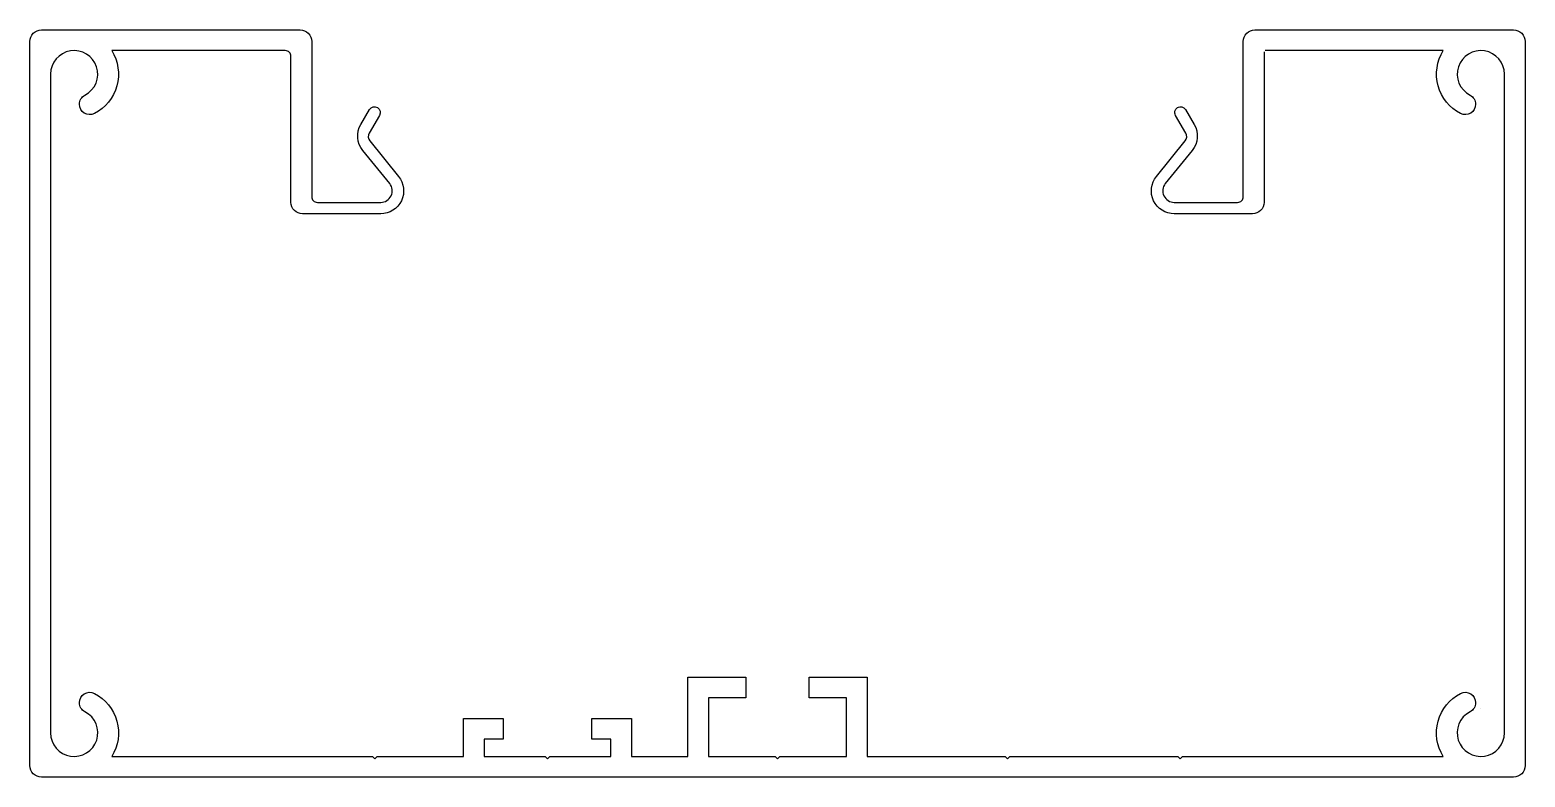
# Model space of a CAD drawing. Extents: x 884 to 1014, y -143 to -78.
import ezdxf

# ---------------------------------------------------------------- set-up
doc = ezdxf.new("R2010")
doc.units = 0
doc.header["$LTSCALE"] = 15
doc.layers.get('0').update_dxf_attribs({"linetype": 'CONTINUOUS'})

msp = doc.modelspace()

# ---------------------------------------------------------------- linework, layer by layer
msp.add_line((1010.57, -136.91), (1010.57, -136.91))
msp.add_lwpolyline([(991.77, -79.76), (991.77, -92.86, -0.414214), (990.77, -93.86), (983.97, -93.86, -0.630953), (982.42, -90.6), (984.92, -87.51, 0.311667), (984.97, -86.83), (984.08, -85.29, -0.414214), (984.26, -84.61), (984.26, -84.61, -0.414214), (984.94, -84.79), (985.7, -86.08, -0.311667), (985.52, -88.35), (983.19, -91.23, 0.630953), (983.97, -92.86), (989.47, -92.86, 0.414214), (989.97, -92.36), (989.97, -78.86, -0.414214), (990.97, -77.86), (1013.47, -77.86, -0.414214), (1014.47, -78.86), (1014.47, -141.86, -0.414214), (1013.47, -142.86), (885.47, -142.86, -0.414214), (884.47, -141.86), (884.47, -78.86, -0.414214), (885.47, -77.86), (907.97, -77.86, -0.414214), (908.97, -78.86), (908.97, -92.36, 0.414214), (909.47, -92.86), (914.97, -92.86, 0.630953), (915.75, -91.23), (913.42, -88.35, -0.311667), (913.24, -86.08), (914, -84.79, -1), (914.86, -85.29), (913.97, -86.83, 0.311667), (914.02, -87.51), (916.52, -90.6, -0.630953), (914.97, -93.86), (908.17, -93.86, -0.414214), (907.17, -92.86), (907.17, -80.16, 0.414214), (906.67, -79.66), (891.58, -79.66, -0.439689), (890.08, -85.13, -0.561369), (888.77, -84.33, -0.280927), (889.26, -83.53, 1.781358), (886.27, -81.71), (886.27, -139.01, 1.781358), (889.26, -137.18, -0.280927), (888.77, -136.38, -0.561369), (890.08, -135.58, -0.439689), (891.58, -141.06), (914.27, -141.06), (914.47, -141.26), (914.67, -141.06), (922.17, -141.06), (922.17, -137.76), (925.62, -137.76), (925.62, -139.56), (923.97, -139.56), (923.97, -141.06), (929.27, -141.06), (929.47, -141.26), (929.67, -141.06), (934.97, -141.06), (934.97, -139.56), (933.32, -139.56), (933.32, -137.76), (936.77, -137.76), (936.77, -141.06), (941.67, -141.06), (941.67, -134.16), (946.72, -134.16), (946.72, -135.96), (943.47, -135.96), (943.47, -141.06), (949.26, -141.06), (949.46, -141.26), (949.66, -141.06), (955.47, -141.06), (955.47, -135.96), (952.22, -135.96), (952.22, -134.16), (957.27, -134.16), (957.27, -141.06), (969.27, -141.06), (969.47, -141.26), (969.67, -141.06), (984.27, -141.06), (984.47, -141.26), (984.67, -141.06), (1007.36, -141.06, -0.439689), (1008.86, -135.58, -0.561369), (1010.17, -136.38, -0.280927), (1009.68, -137.18, 1.781358), (1012.67, -139.01), (1012.67, -81.71, 1.781358), (1009.68, -83.53, -0.280927), (1010.17, -84.33), (1010.17, -84.33, -0.561369), (1008.86, -85.13, -0.439689), (1007.36, -79.66), (991.87, -79.66)], format="xyb")

doc.saveas('drawing.dxf')
